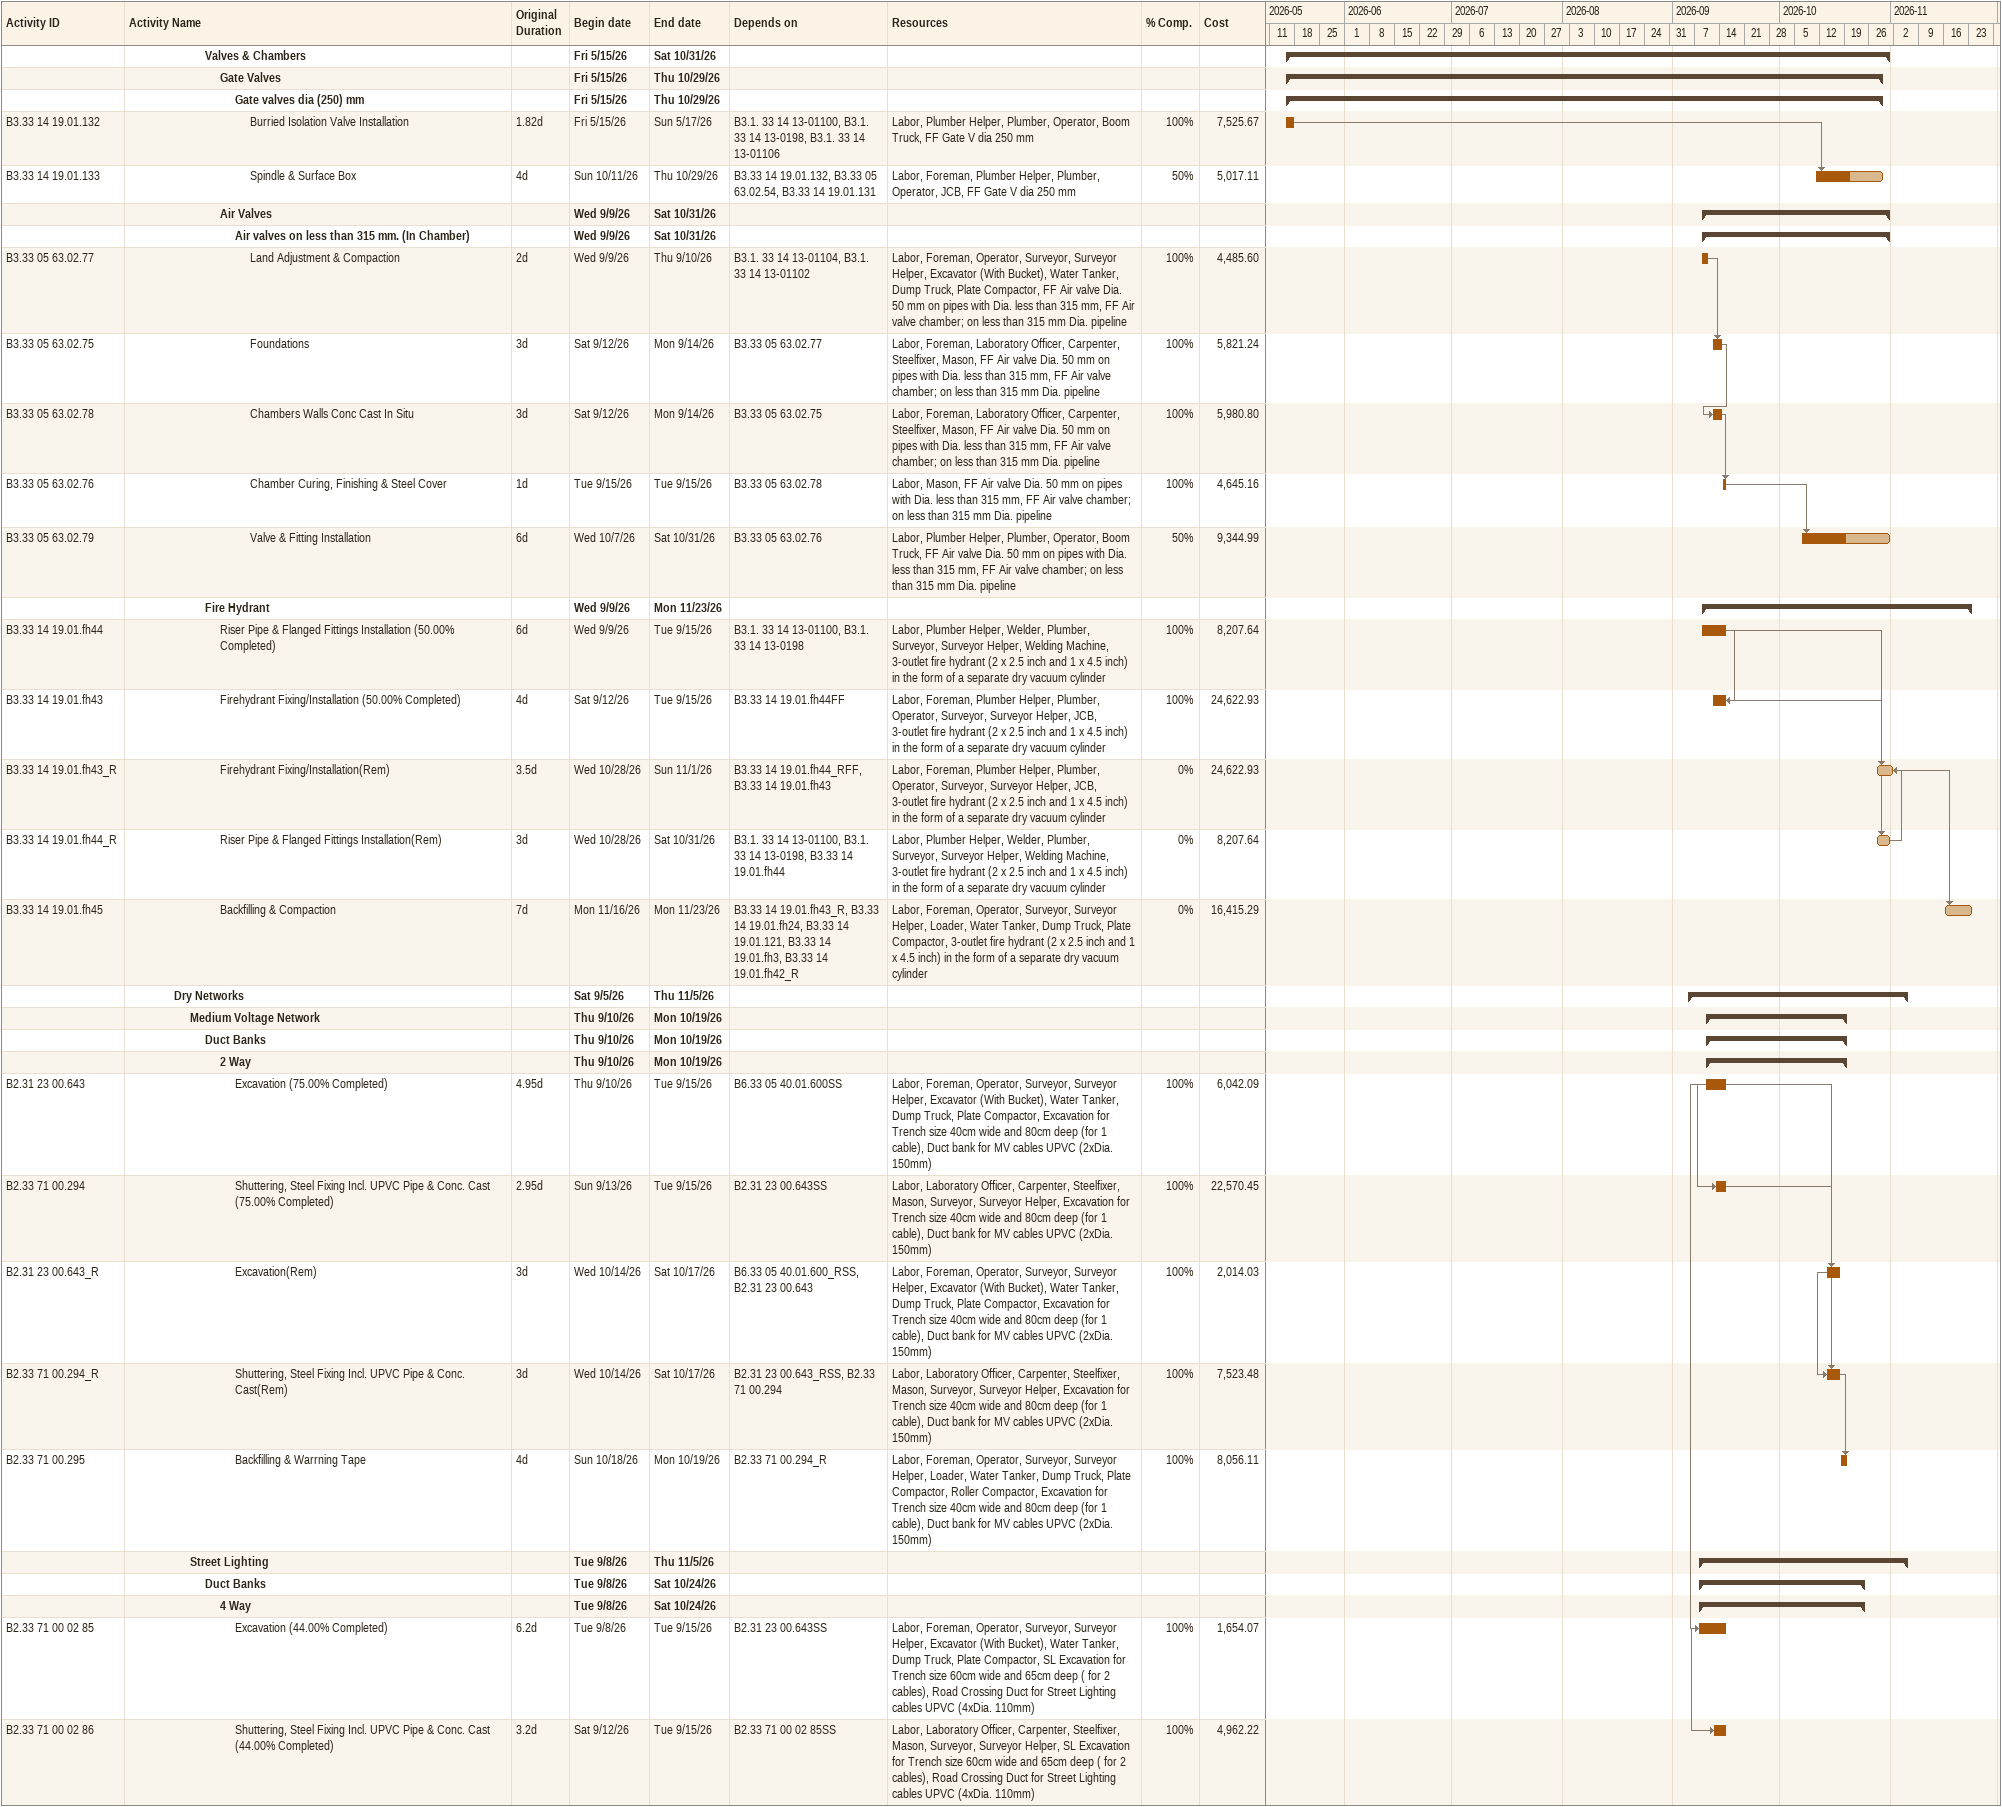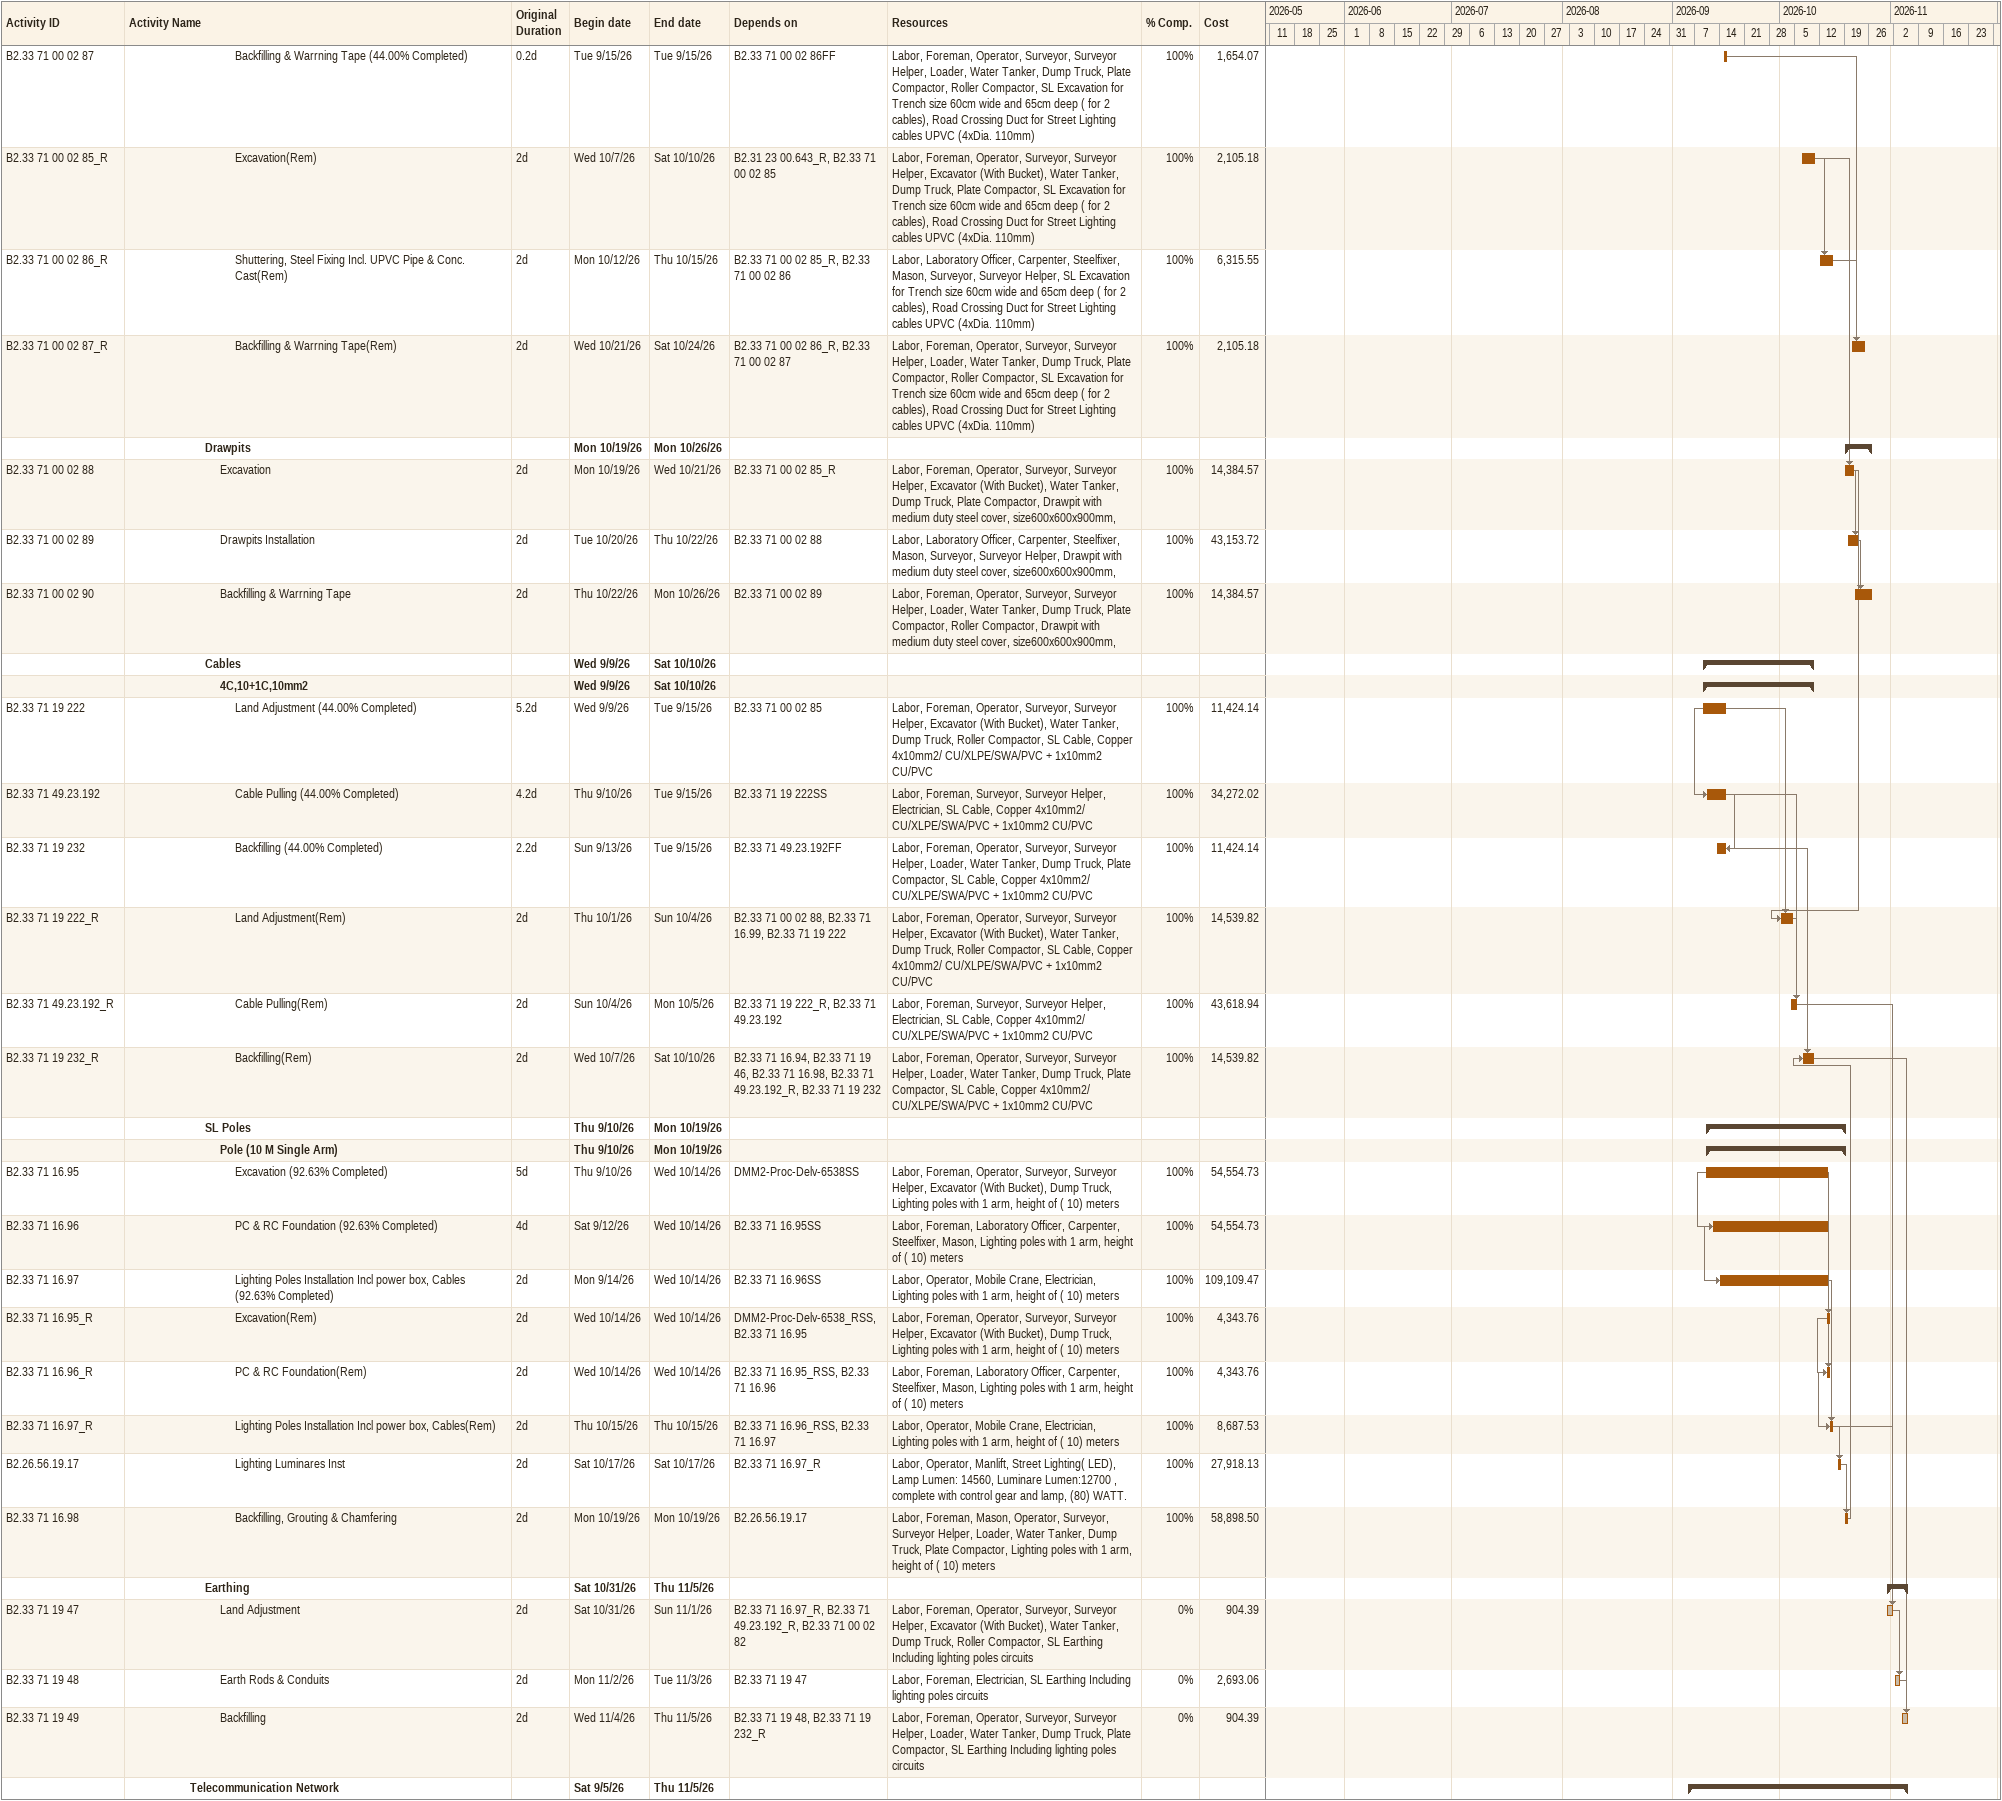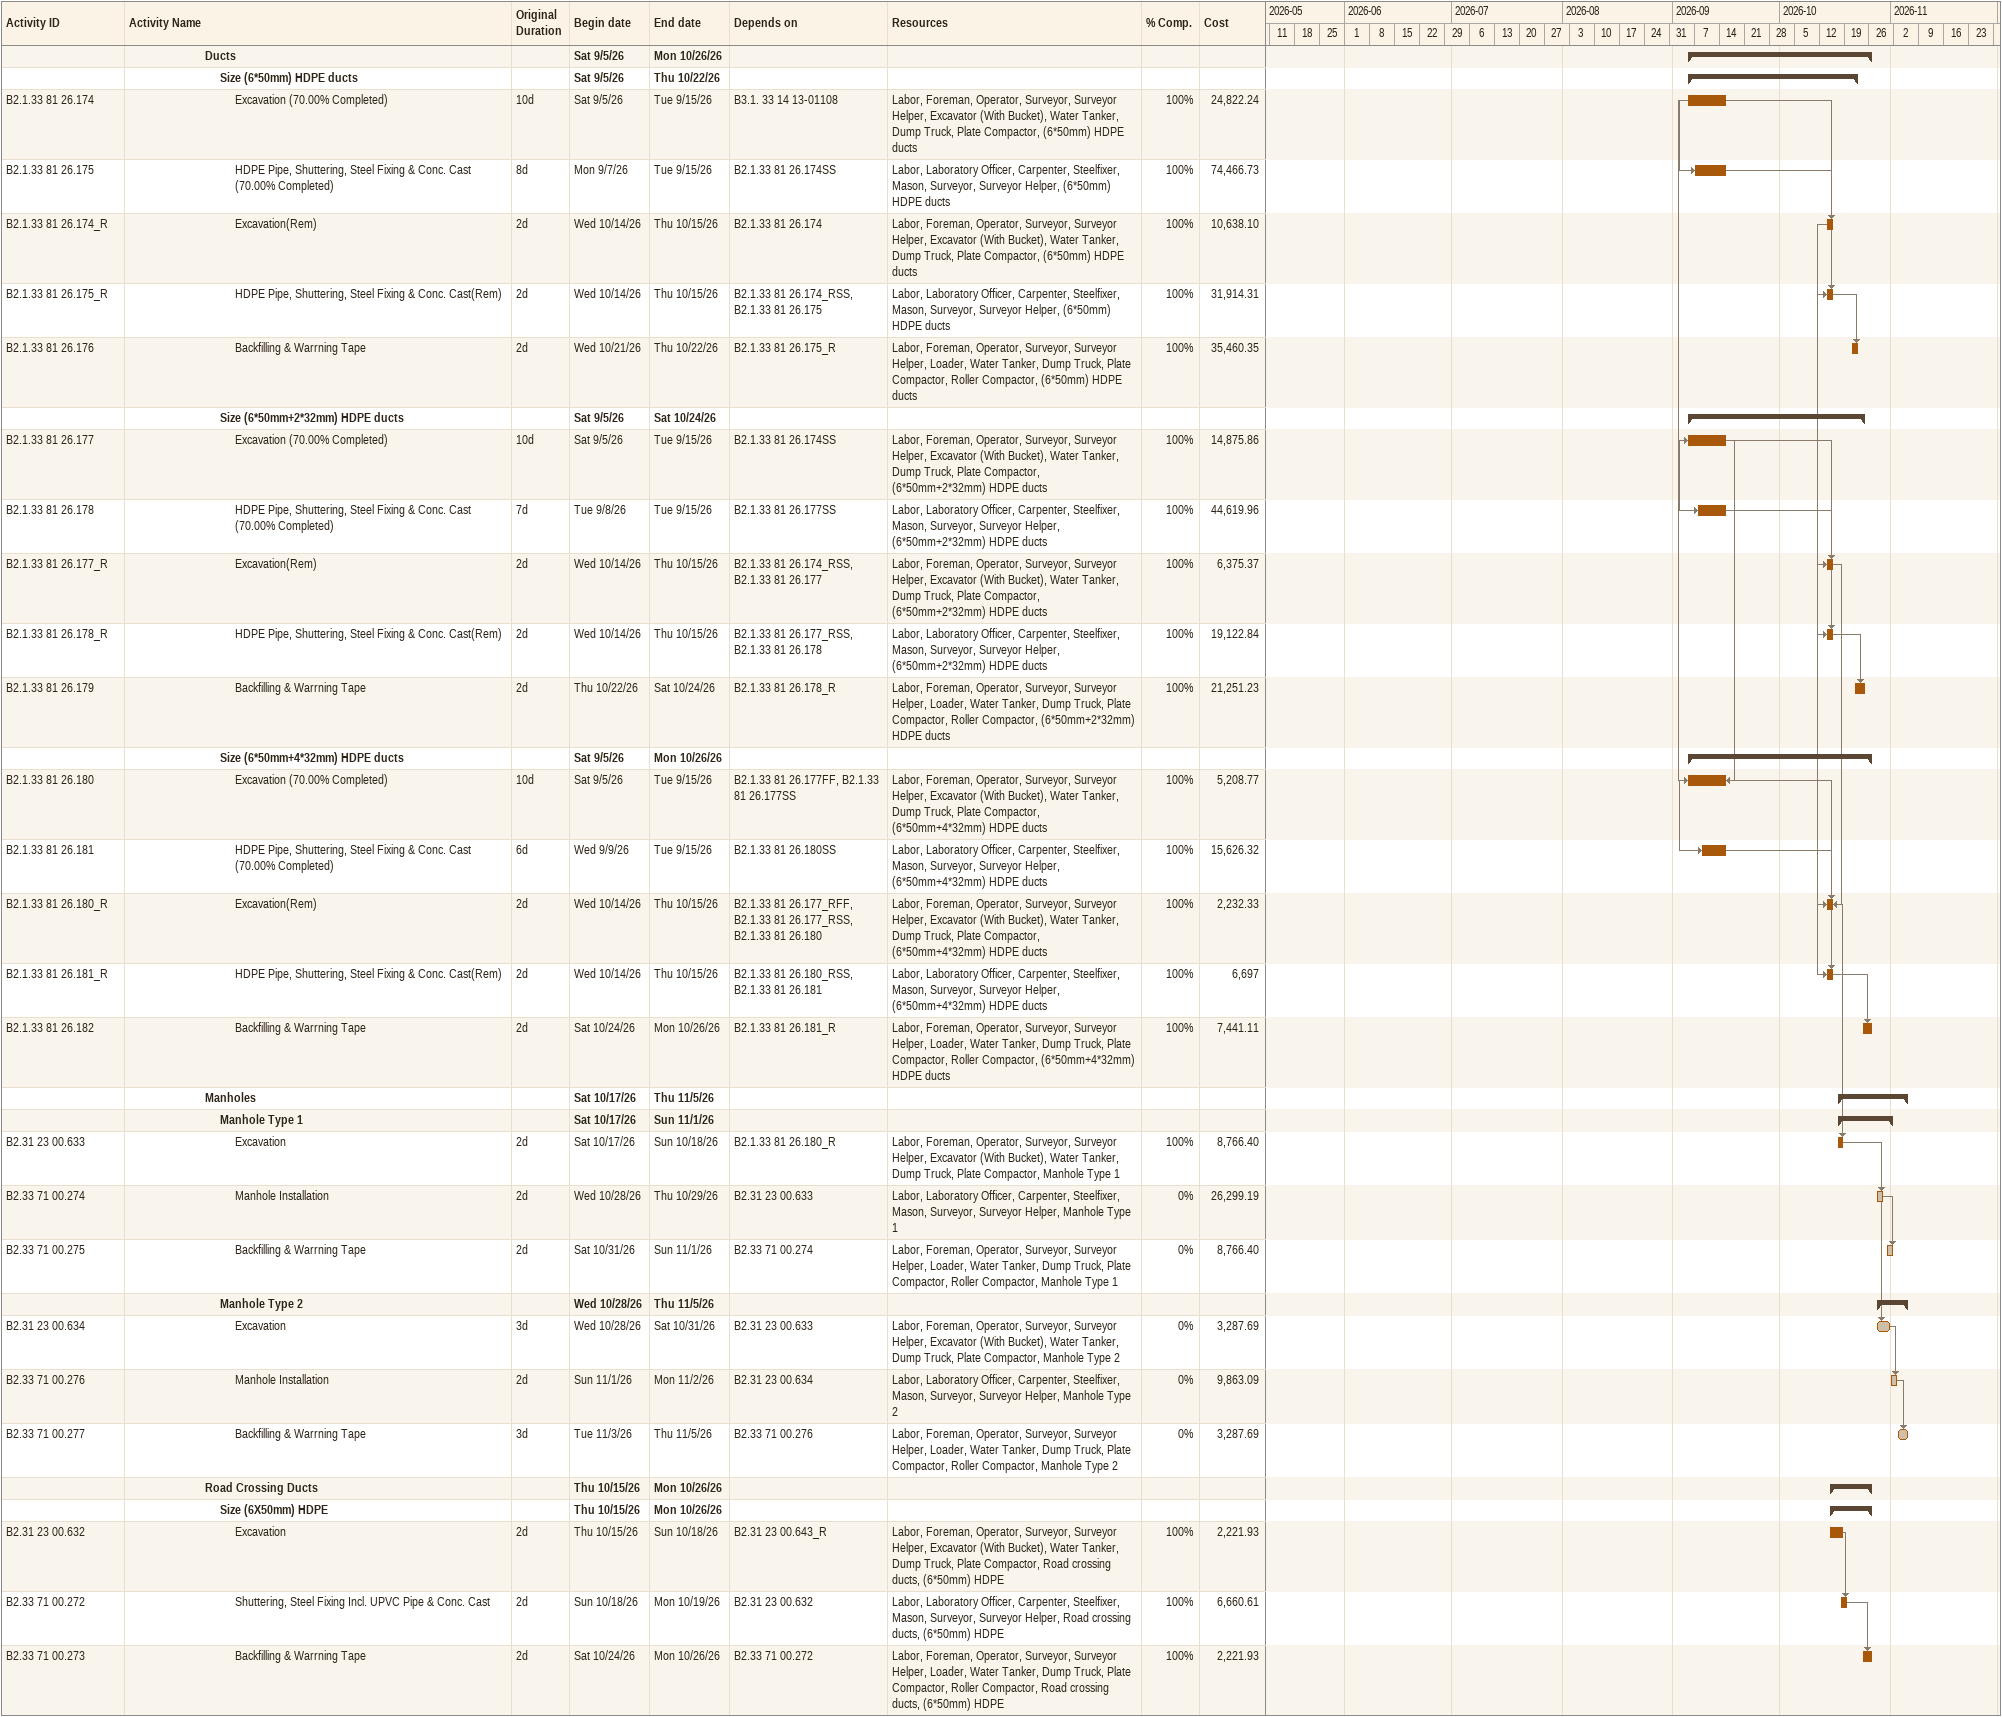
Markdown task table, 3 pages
| ID | Level | Task | Original duration | Start | Finish | Predecessors | Resources | % complete | Cost |
|---|---|---|---|---|---|---|---|---|---|
|  | 6 | **Valves & Chambers** |  | 2026-05-15 | 2026-10-31 |  |  |  |  |
|  | 7 | **Gate Valves** |  | 2026-05-15 | 2026-10-29 |  |  |  |  |
|  | 8 | **Gate valves dia (250) mm** |  | 2026-05-15 | 2026-10-29 |  |  |  |  |
| B3.33 14 19.01.132 | 9 | Burried Isolation Valve Installation | 1.82d | 2026-05-15 | 2026-05-17 | B3.1. 33 14 13-01100, B3.1. 33 14 13-0198, B3.1. 33 14 13-01106 | Labor, Plumber Helper, Plumber, Operator, Boom Truck, FF Gate V dia 250 mm | 100 | 7525.67 |
| B3.33 14 19.01.133 | 9 | Spindle & Surface Box | 4d | 2026-10-11 | 2026-10-29 | B3.33 14 19.01.132, B3.33 05 63.02.54, B3.33 14 19.01.131 | Labor, Foreman, Plumber Helper, Plumber, Operator, JCB, FF Gate V dia 250 mm | 50 | 5017.11 |
|  | 7 | **Air Valves** |  | 2026-09-09 | 2026-10-31 |  |  |  |  |
|  | 8 | **Air valves on less than 315 mm. (In Chamber)** |  | 2026-09-09 | 2026-10-31 |  |  |  |  |
| B3.33 05 63.02.77 | 9 | Land Adjustment & Compaction | 2d | 2026-09-09 | 2026-09-10 | B3.1. 33 14 13-01104, B3.1. 33 14 13-01102 | Labor, Foreman, Operator, Surveyor, Surveyor Helper, Excavator (With Bucket), Water Tanker, Dump Truck, Plate Compactor, FF Air valve Dia. 50 mm on pipes with Dia. less than 315 mm, FF Air valve chamber; on less than 315 mm Dia. pipeline | 100 | 4485.60 |
| B3.33 05 63.02.75 | 9 | Foundations | 3d | 2026-09-12 | 2026-09-14 | B3.33 05 63.02.77 | Labor, Foreman, Laboratory Officer, Carpenter, Steelfixer, Mason, FF Air valve Dia. 50 mm on pipes with Dia. less than 315 mm, FF Air valve chamber; on less than 315 mm Dia. pipeline | 100 | 5821.24 |
| B3.33 05 63.02.78 | 9 | Chambers Walls Conc Cast In Situ | 3d | 2026-09-12 | 2026-09-14 | B3.33 05 63.02.75 | Labor, Foreman, Laboratory Officer, Carpenter, Steelfixer, Mason, FF Air valve Dia. 50 mm on pipes with Dia. less than 315 mm, FF Air valve chamber; on less than 315 mm Dia. pipeline | 100 | 5980.80 |
| B3.33 05 63.02.76 | 9 | Chamber Curing, Finishing & Steel Cover | 1d | 2026-09-15 | 2026-09-15 | B3.33 05 63.02.78 | Labor, Mason, FF Air valve Dia. 50 mm on pipes with Dia. less than 315 mm, FF Air valve chamber; on less than 315 mm Dia. pipeline | 100 | 4645.16 |
| B3.33 05 63.02.79 | 9 | Valve & Fitting Installation | 6d | 2026-10-07 | 2026-10-31 | B3.33 05 63.02.76 | Labor, Plumber Helper, Plumber, Operator, Boom Truck, FF Air valve Dia. 50 mm on pipes with Dia. less than 315 mm, FF Air valve chamber; on less than 315 mm Dia. pipeline | 50 | 9344.99 |
|  | 6 | **Fire Hydrant** |  | 2026-09-09 | 2026-11-23 |  |  |  |  |
| B3.33 14 19.01.fh44 | 7 | Riser Pipe & Flanged Fittings Installation (50.00% Completed) | 6d | 2026-09-09 | 2026-09-15 | B3.1. 33 14 13-01100, B3.1. 33 14 13-0198 | Labor, Plumber Helper, Welder, Plumber, Surveyor, Surveyor Helper, Welding Machine, 3-outlet fire hydrant (2 x 2.5 inch and 1 x 4.5 inch) in the form of a separate dry vacuum cylinder | 100 | 8207.64 |
| B3.33 14 19.01.fh43 | 7 | Firehydrant Fixing/Installation (50.00% Completed) | 4d | 2026-09-12 | 2026-09-15 | B3.33 14 19.01.fh44FF | Labor, Foreman, Plumber Helper, Plumber, Operator, Surveyor, Surveyor Helper, JCB, 3-outlet fire hydrant (2 x 2.5 inch and 1 x 4.5 inch) in the form of a separate dry vacuum cylinder | 100 | 24622.93 |
| B3.33 14 19.01.fh43_R | 7 | Firehydrant Fixing/Installation(Rem) | 3.5d | 2026-10-28 | 2026-11-01 | B3.33 14 19.01.fh44_RFF, B3.33 14 19.01.fh43 | Labor, Foreman, Plumber Helper, Plumber, Operator, Surveyor, Surveyor Helper, JCB, 3-outlet fire hydrant (2 x 2.5 inch and 1 x 4.5 inch) in the form of a separate dry vacuum cylinder | 0 | 24622.93 |
| B3.33 14 19.01.fh44_R | 7 | Riser Pipe & Flanged Fittings Installation(Rem) | 3d | 2026-10-28 | 2026-10-31 | B3.1. 33 14 13-01100, B3.1. 33 14 13-0198, B3.33 14 19.01.fh44 | Labor, Plumber Helper, Welder, Plumber, Surveyor, Surveyor Helper, Welding Machine, 3-outlet fire hydrant (2 x 2.5 inch and 1 x 4.5 inch) in the form of a separate dry vacuum cylinder | 0 | 8207.64 |
| B3.33 14 19.01.fh45 | 7 | Backfilling & Compaction | 7d | 2026-11-16 | 2026-11-23 | B3.33 14 19.01.fh43_R, B3.33 14 19.01.fh24, B3.33 14 19.01.121, B3.33 14 19.01.fh3, B3.33 14 19.01.fh42_R | Labor, Foreman, Operator, Surveyor, Surveyor Helper, Loader, Water Tanker, Dump Truck, Plate Compactor, 3-outlet fire hydrant (2 x 2.5 inch and 1 x 4.5 inch) in the form of a separate dry vacuum cylinder | 0 | 16415.29 |
|  | 4 | **Dry Networks** |  | 2026-09-05 | 2026-11-05 |  |  |  |  |
|  | 5 | **Medium Voltage Network** |  | 2026-09-10 | 2026-10-19 |  |  |  |  |
|  | 6 | **Duct Banks** |  | 2026-09-10 | 2026-10-19 |  |  |  |  |
|  | 7 | **2 Way** |  | 2026-09-10 | 2026-10-19 |  |  |  |  |
| B2.31 23 00.643 | 8 | Excavation (75.00% Completed) | 4.95d | 2026-09-10 | 2026-09-15 | B6.33 05 40.01.600SS | Labor, Foreman, Operator, Surveyor, Surveyor Helper, Excavator (With Bucket), Water Tanker, Dump Truck, Plate Compactor, Excavation for Trench size 40cm wide and 80cm deep (for 1 cable), Duct bank for MV cables UPVC (2xDia. 150mm) | 100 | 6042.09 |
| B2.33 71 00.294 | 8 | Shuttering, Steel Fixing Incl. UPVC Pipe & Conc. Cast (75.00% Completed) | 2.95d | 2026-09-13 | 2026-09-15 | B2.31 23 00.643SS | Labor, Laboratory Officer, Carpenter, Steelfixer, Mason, Surveyor, Surveyor Helper, Excavation for Trench size 40cm wide and 80cm deep (for 1 cable), Duct bank for MV cables UPVC (2xDia. 150mm) | 100 | 22570.45 |
| B2.31 23 00.643_R | 8 | Excavation(Rem) | 3d | 2026-10-14 | 2026-10-17 | B6.33 05 40.01.600_RSS, B2.31 23 00.643 | Labor, Foreman, Operator, Surveyor, Surveyor Helper, Excavator (With Bucket), Water Tanker, Dump Truck, Plate Compactor, Excavation for Trench size 40cm wide and 80cm deep (for 1 cable), Duct bank for MV cables UPVC (2xDia. 150mm) | 100 | 2014.03 |
| B2.33 71 00.294_R | 8 | Shuttering, Steel Fixing Incl. UPVC Pipe & Conc. Cast(Rem) | 3d | 2026-10-14 | 2026-10-17 | B2.31 23 00.643_RSS, B2.33 71 00.294 | Labor, Laboratory Officer, Carpenter, Steelfixer, Mason, Surveyor, Surveyor Helper, Excavation for Trench size 40cm wide and 80cm deep (for 1 cable), Duct bank for MV cables UPVC (2xDia. 150mm) | 100 | 7523.48 |
| B2.33 71 00.295 | 8 | Backfilling & Warrning Tape | 4d | 2026-10-18 | 2026-10-19 | B2.33 71 00.294_R | Labor, Foreman, Operator, Surveyor, Surveyor Helper, Loader, Water Tanker, Dump Truck, Plate Compactor, Roller Compactor, Excavation for Trench size 40cm wide and 80cm deep (for 1 cable), Duct bank for MV cables UPVC (2xDia. 150mm) | 100 | 8056.11 |
|  | 5 | **Street Lighting** |  | 2026-09-08 | 2026-11-05 |  |  |  |  |
|  | 6 | **Duct Banks** |  | 2026-09-08 | 2026-10-24 |  |  |  |  |
|  | 7 | **4 Way** |  | 2026-09-08 | 2026-10-24 |  |  |  |  |
| B2.33 71 00 02 85 | 8 | Excavation (44.00% Completed) | 6.2d | 2026-09-08 | 2026-09-15 | B2.31 23 00.643SS | Labor, Foreman, Operator, Surveyor, Surveyor Helper, Excavator (With Bucket), Water Tanker, Dump Truck, Plate Compactor, SL Excavation for Trench size 60cm wide and 65cm deep ( for 2 cables), Road Crossing Duct for Street Lighting cables UPVC (4xDia. 110mm) | 100 | 1654.07 |
| B2.33 71 00 02 86 | 8 | Shuttering, Steel Fixing Incl. UPVC Pipe & Conc. Cast (44.00% Completed) | 3.2d | 2026-09-12 | 2026-09-15 | B2.33 71 00 02 85SS | Labor, Laboratory Officer, Carpenter, Steelfixer, Mason, Surveyor, Surveyor Helper, SL Excavation for Trench size 60cm wide and 65cm deep ( for 2 cables), Road Crossing Duct for Street Lighting cables UPVC (4xDia. 110mm) | 100 | 4962.22 |
| B2.33 71 00 02 87 | 8 | Backfilling & Warrning Tape (44.00% Completed) | 0.2d | 2026-09-15 | 2026-09-15 | B2.33 71 00 02 86FF | Labor, Foreman, Operator, Surveyor, Surveyor Helper, Loader, Water Tanker, Dump Truck, Plate Compactor, Roller Compactor, SL Excavation for Trench size 60cm wide and 65cm deep ( for 2 cables), Road Crossing Duct for Street Lighting cables UPVC (4xDia. 110mm) | 100 | 1654.07 |
| B2.33 71 00 02 85_R | 8 | Excavation(Rem) | 2d | 2026-10-07 | 2026-10-10 | B2.31 23 00.643_R, B2.33 71 00 02 85 | Labor, Foreman, Operator, Surveyor, Surveyor Helper, Excavator (With Bucket), Water Tanker, Dump Truck, Plate Compactor, SL Excavation for Trench size 60cm wide and 65cm deep ( for 2 cables), Road Crossing Duct for Street Lighting cables UPVC (4xDia. 110mm) | 100 | 2105.18 |
| B2.33 71 00 02 86_R | 8 | Shuttering, Steel Fixing Incl. UPVC Pipe & Conc. Cast(Rem) | 2d | 2026-10-12 | 2026-10-15 | B2.33 71 00 02 85_R, B2.33 71 00 02 86 | Labor, Laboratory Officer, Carpenter, Steelfixer, Mason, Surveyor, Surveyor Helper, SL Excavation for Trench size 60cm wide and 65cm deep ( for 2 cables), Road Crossing Duct for Street Lighting cables UPVC (4xDia. 110mm) | 100 | 6315.55 |
| B2.33 71 00 02 87_R | 8 | Backfilling & Warrning Tape(Rem) | 2d | 2026-10-21 | 2026-10-24 | B2.33 71 00 02 86_R, B2.33 71 00 02 87 | Labor, Foreman, Operator, Surveyor, Surveyor Helper, Loader, Water Tanker, Dump Truck, Plate Compactor, Roller Compactor, SL Excavation for Trench size 60cm wide and 65cm deep ( for 2 cables), Road Crossing Duct for Street Lighting cables UPVC (4xDia. 110mm) | 100 | 2105.18 |
|  | 6 | **Drawpits** |  | 2026-10-19 | 2026-10-26 |  |  |  |  |
| B2.33 71 00 02 88 | 7 | Excavation | 2d | 2026-10-19 | 2026-10-21 | B2.33 71 00 02 85_R | Labor, Foreman, Operator, Surveyor, Surveyor Helper, Excavator (With Bucket), Water Tanker, Dump Truck, Plate Compactor, Drawpit with medium duty steel cover, size600x600x900mm, | 100 | 14384.57 |
| B2.33 71 00 02 89 | 7 | Drawpits Installation | 2d | 2026-10-20 | 2026-10-22 | B2.33 71 00 02 88 | Labor, Laboratory Officer, Carpenter, Steelfixer, Mason, Surveyor, Surveyor Helper, Drawpit with medium duty steel cover, size600x600x900mm, | 100 | 43153.72 |
| B2.33 71 00 02 90 | 7 | Backfilling & Warrning Tape | 2d | 2026-10-22 | 2026-10-26 | B2.33 71 00 02 89 | Labor, Foreman, Operator, Surveyor, Surveyor Helper, Loader, Water Tanker, Dump Truck, Plate Compactor, Roller Compactor, Drawpit with medium duty steel cover, size600x600x900mm, | 100 | 14384.57 |
|  | 6 | **Cables** |  | 2026-09-09 | 2026-10-10 |  |  |  |  |
|  | 7 | **4C,10+1C,10mm2** |  | 2026-09-09 | 2026-10-10 |  |  |  |  |
| B2.33 71 19 222 | 8 | Land Adjustment (44.00% Completed) | 5.2d | 2026-09-09 | 2026-09-15 | B2.33 71 00 02 85 | Labor, Foreman, Operator, Surveyor, Surveyor Helper, Excavator (With Bucket), Water Tanker, Dump Truck, Roller Compactor, SL Cable, Copper 4x10mm2/ CU/XLPE/SWA/PVC + 1x10mm2 CU/PVC | 100 | 11424.14 |
| B2.33 71 49.23.192 | 8 | Cable Pulling (44.00% Completed) | 4.2d | 2026-09-10 | 2026-09-15 | B2.33 71 19 222SS | Labor, Foreman, Surveyor, Surveyor Helper, Electrician, SL Cable, Copper 4x10mm2/ CU/XLPE/SWA/PVC + 1x10mm2 CU/PVC | 100 | 34272.02 |
| B2.33 71 19 232 | 8 | Backfilling (44.00% Completed) | 2.2d | 2026-09-13 | 2026-09-15 | B2.33 71 49.23.192FF | Labor, Foreman, Operator, Surveyor, Surveyor Helper, Loader, Water Tanker, Dump Truck, Plate Compactor, SL Cable, Copper 4x10mm2/ CU/XLPE/SWA/PVC + 1x10mm2 CU/PVC | 100 | 11424.14 |
| B2.33 71 19 222_R | 8 | Land Adjustment(Rem) | 2d | 2026-10-01 | 2026-10-04 | B2.33 71 00 02 88, B2.33 71 16.99, B2.33 71 19 222 | Labor, Foreman, Operator, Surveyor, Surveyor Helper, Excavator (With Bucket), Water Tanker, Dump Truck, Roller Compactor, SL Cable, Copper 4x10mm2/ CU/XLPE/SWA/PVC + 1x10mm2 CU/PVC | 100 | 14539.82 |
| B2.33 71 49.23.192_R | 8 | Cable Pulling(Rem) | 2d | 2026-10-04 | 2026-10-05 | B2.33 71 19 222_R, B2.33 71 49.23.192 | Labor, Foreman, Surveyor, Surveyor Helper, Electrician, SL Cable, Copper 4x10mm2/ CU/XLPE/SWA/PVC + 1x10mm2 CU/PVC | 100 | 43618.94 |
| B2.33 71 19 232_R | 8 | Backfilling(Rem) | 2d | 2026-10-07 | 2026-10-10 | B2.33 71 16.94, B2.33 71 19 46, B2.33 71 16.98, B2.33 71 49.23.192_R, B2.33 71 19 232 | Labor, Foreman, Operator, Surveyor, Surveyor Helper, Loader, Water Tanker, Dump Truck, Plate Compactor, SL Cable, Copper 4x10mm2/ CU/XLPE/SWA/PVC + 1x10mm2 CU/PVC | 100 | 14539.82 |
|  | 6 | **SL Poles** |  | 2026-09-10 | 2026-10-19 |  |  |  |  |
|  | 7 | **Pole (10 M Single Arm)** |  | 2026-09-10 | 2026-10-19 |  |  |  |  |
| B2.33 71 16.95 | 8 | Excavation (92.63% Completed) | 5d | 2026-09-10 | 2026-10-14 | DMM2-Proc-Delv-6538SS | Labor, Foreman, Operator, Surveyor, Surveyor Helper, Excavator (With Bucket), Dump Truck, Lighting poles with 1 arm, height of ( 10) meters | 100 | 54554.73 |
| B2.33 71 16.96 | 8 | PC & RC Foundation (92.63% Completed) | 4d | 2026-09-12 | 2026-10-14 | B2.33 71 16.95SS | Labor, Foreman, Laboratory Officer, Carpenter, Steelfixer, Mason, Lighting poles with 1 arm, height of ( 10) meters | 100 | 54554.73 |
| B2.33 71 16.97 | 8 | Lighting Poles Installation Incl power box, Cables (92.63% Completed) | 2d | 2026-09-14 | 2026-10-14 | B2.33 71 16.96SS | Labor, Operator, Mobile Crane, Electrician, Lighting poles with 1 arm, height of ( 10) meters | 100 | 109109.47 |
| B2.33 71 16.95_R | 8 | Excavation(Rem) | 2d | 2026-10-14 | 2026-10-14 | DMM2-Proc-Delv-6538_RSS, B2.33 71 16.95 | Labor, Foreman, Operator, Surveyor, Surveyor Helper, Excavator (With Bucket), Dump Truck, Lighting poles with 1 arm, height of ( 10) meters | 100 | 4343.76 |
| B2.33 71 16.96_R | 8 | PC & RC Foundation(Rem) | 2d | 2026-10-14 | 2026-10-14 | B2.33 71 16.95_RSS, B2.33 71 16.96 | Labor, Foreman, Laboratory Officer, Carpenter, Steelfixer, Mason, Lighting poles with 1 arm, height of ( 10) meters | 100 | 4343.76 |
| B2.33 71 16.97_R | 8 | Lighting Poles Installation Incl power box, Cables(Rem) | 2d | 2026-10-15 | 2026-10-15 | B2.33 71 16.96_RSS, B2.33 71 16.97 | Labor, Operator, Mobile Crane, Electrician, Lighting poles with 1 arm, height of ( 10) meters | 100 | 8687.53 |
| B2.26.56.19.17 | 8 | Lighting Luminares Inst | 2d | 2026-10-17 | 2026-10-17 | B2.33 71 16.97_R | Labor, Operator, Manlift, Street Lighting( LED), Lamp Lumen: 14560, Luminare Lumen:12700 , complete with control gear and lamp, (80) WATT. | 100 | 27918.13 |
| B2.33 71 16.98 | 8 | Backfilling, Grouting & Chamfering | 2d | 2026-10-19 | 2026-10-19 | B2.26.56.19.17 | Labor, Foreman, Mason, Operator, Surveyor, Surveyor Helper, Loader, Water Tanker, Dump Truck, Plate Compactor, Lighting poles with 1 arm, height of ( 10) meters | 100 | 58898.50 |
|  | 6 | **Earthing** |  | 2026-10-31 | 2026-11-05 |  |  |  |  |
| B2.33 71 19 47 | 7 | Land Adjustment | 2d | 2026-10-31 | 2026-11-01 | B2.33 71 16.97_R, B2.33 71 49.23.192_R, B2.33 71 00 02 82 | Labor, Foreman, Operator, Surveyor, Surveyor Helper, Excavator (With Bucket), Water Tanker, Dump Truck, Roller Compactor, SL Earthing Including lighting poles circuits | 0 | 904.39 |
| B2.33 71 19 48 | 7 | Earth Rods & Conduits | 2d | 2026-11-02 | 2026-11-03 | B2.33 71 19 47 | Labor, Foreman, Electrician, SL Earthing Including lighting poles circuits | 0 | 2693.06 |
| B2.33 71 19 49 | 7 | Backfilling | 2d | 2026-11-04 | 2026-11-05 | B2.33 71 19 48, B2.33 71 19 232_R | Labor, Foreman, Operator, Surveyor, Surveyor Helper, Loader, Water Tanker, Dump Truck, Plate Compactor, SL Earthing Including lighting poles circuits | 0 | 904.39 |
|  | 5 | **Telecommunication Network** |  | 2026-09-05 | 2026-11-05 |  |  |  |  |
|  | 6 | **Ducts** |  | 2026-09-05 | 2026-10-26 |  |  |  |  |
|  | 7 | **Size (6*50mm) HDPE ducts** |  | 2026-09-05 | 2026-10-22 |  |  |  |  |
| B2.1.33 81 26.174 | 8 | Excavation (70.00% Completed) | 10d | 2026-09-05 | 2026-09-15 | B3.1. 33 14 13-01108 | Labor, Foreman, Operator, Surveyor, Surveyor Helper, Excavator (With Bucket), Water Tanker, Dump Truck, Plate Compactor, (6*50mm) HDPE ducts | 100 | 24822.24 |
| B2.1.33 81 26.175 | 8 | HDPE Pipe, Shuttering, Steel Fixing & Conc. Cast (70.00% Completed) | 8d | 2026-09-07 | 2026-09-15 | B2.1.33 81 26.174SS | Labor, Laboratory Officer, Carpenter, Steelfixer, Mason, Surveyor, Surveyor Helper, (6*50mm) HDPE ducts | 100 | 74466.73 |
| B2.1.33 81 26.174_R | 8 | Excavation(Rem) | 2d | 2026-10-14 | 2026-10-15 | B2.1.33 81 26.174 | Labor, Foreman, Operator, Surveyor, Surveyor Helper, Excavator (With Bucket), Water Tanker, Dump Truck, Plate Compactor, (6*50mm) HDPE ducts | 100 | 10638.10 |
| B2.1.33 81 26.175_R | 8 | HDPE Pipe, Shuttering, Steel Fixing & Conc. Cast(Rem) | 2d | 2026-10-14 | 2026-10-15 | B2.1.33 81 26.174_RSS, B2.1.33 81 26.175 | Labor, Laboratory Officer, Carpenter, Steelfixer, Mason, Surveyor, Surveyor Helper, (6*50mm) HDPE ducts | 100 | 31914.31 |
| B2.1.33 81 26.176 | 8 | Backfilling & Warrning Tape | 2d | 2026-10-21 | 2026-10-22 | B2.1.33 81 26.175_R | Labor, Foreman, Operator, Surveyor, Surveyor Helper, Loader, Water Tanker, Dump Truck, Plate Compactor, Roller Compactor, (6*50mm) HDPE ducts | 100 | 35460.35 |
|  | 7 | **Size (6*50mm+2*32mm) HDPE ducts** |  | 2026-09-05 | 2026-10-24 |  |  |  |  |
| B2.1.33 81 26.177 | 8 | Excavation (70.00% Completed) | 10d | 2026-09-05 | 2026-09-15 | B2.1.33 81 26.174SS | Labor, Foreman, Operator, Surveyor, Surveyor Helper, Excavator (With Bucket), Water Tanker, Dump Truck, Plate Compactor, (6*50mm+2*32mm) HDPE ducts | 100 | 14875.86 |
| B2.1.33 81 26.178 | 8 | HDPE Pipe, Shuttering, Steel Fixing & Conc. Cast (70.00% Completed) | 7d | 2026-09-08 | 2026-09-15 | B2.1.33 81 26.177SS | Labor, Laboratory Officer, Carpenter, Steelfixer, Mason, Surveyor, Surveyor Helper, (6*50mm+2*32mm) HDPE ducts | 100 | 44619.96 |
| B2.1.33 81 26.177_R | 8 | Excavation(Rem) | 2d | 2026-10-14 | 2026-10-15 | B2.1.33 81 26.174_RSS, B2.1.33 81 26.177 | Labor, Foreman, Operator, Surveyor, Surveyor Helper, Excavator (With Bucket), Water Tanker, Dump Truck, Plate Compactor, (6*50mm+2*32mm) HDPE ducts | 100 | 6375.37 |
| B2.1.33 81 26.178_R | 8 | HDPE Pipe, Shuttering, Steel Fixing & Conc. Cast(Rem) | 2d | 2026-10-14 | 2026-10-15 | B2.1.33 81 26.177_RSS, B2.1.33 81 26.178 | Labor, Laboratory Officer, Carpenter, Steelfixer, Mason, Surveyor, Surveyor Helper, (6*50mm+2*32mm) HDPE ducts | 100 | 19122.84 |
| B2.1.33 81 26.179 | 8 | Backfilling & Warrning Tape | 2d | 2026-10-22 | 2026-10-24 | B2.1.33 81 26.178_R | Labor, Foreman, Operator, Surveyor, Surveyor Helper, Loader, Water Tanker, Dump Truck, Plate Compactor, Roller Compactor, (6*50mm+2*32mm) HDPE ducts | 100 | 21251.23 |
|  | 7 | **Size (6*50mm+4*32mm) HDPE ducts** |  | 2026-09-05 | 2026-10-26 |  |  |  |  |
| B2.1.33 81 26.180 | 8 | Excavation (70.00% Completed) | 10d | 2026-09-05 | 2026-09-15 | B2.1.33 81 26.177FF, B2.1.33 81 26.177SS | Labor, Foreman, Operator, Surveyor, Surveyor Helper, Excavator (With Bucket), Water Tanker, Dump Truck, Plate Compactor, (6*50mm+4*32mm) HDPE ducts | 100 | 5208.77 |
| B2.1.33 81 26.181 | 8 | HDPE Pipe, Shuttering, Steel Fixing & Conc. Cast (70.00% Completed) | 6d | 2026-09-09 | 2026-09-15 | B2.1.33 81 26.180SS | Labor, Laboratory Officer, Carpenter, Steelfixer, Mason, Surveyor, Surveyor Helper, (6*50mm+4*32mm) HDPE ducts | 100 | 15626.32 |
| B2.1.33 81 26.180_R | 8 | Excavation(Rem) | 2d | 2026-10-14 | 2026-10-15 | B2.1.33 81 26.177_RFF, B2.1.33 81 26.177_RSS, B2.1.33 81 26.180 | Labor, Foreman, Operator, Surveyor, Surveyor Helper, Excavator (With Bucket), Water Tanker, Dump Truck, Plate Compactor, (6*50mm+4*32mm) HDPE ducts | 100 | 2232.33 |
| B2.1.33 81 26.181_R | 8 | HDPE Pipe, Shuttering, Steel Fixing & Conc. Cast(Rem) | 2d | 2026-10-14 | 2026-10-15 | B2.1.33 81 26.180_RSS, B2.1.33 81 26.181 | Labor, Laboratory Officer, Carpenter, Steelfixer, Mason, Surveyor, Surveyor Helper, (6*50mm+4*32mm) HDPE ducts | 100 | 6697 |
| B2.1.33 81 26.182 | 8 | Backfilling & Warrning Tape | 2d | 2026-10-24 | 2026-10-26 | B2.1.33 81 26.181_R | Labor, Foreman, Operator, Surveyor, Surveyor Helper, Loader, Water Tanker, Dump Truck, Plate Compactor, Roller Compactor, (6*50mm+4*32mm) HDPE ducts | 100 | 7441.11 |
|  | 6 | **Manholes** |  | 2026-10-17 | 2026-11-05 |  |  |  |  |
|  | 7 | **Manhole Type 1** |  | 2026-10-17 | 2026-11-01 |  |  |  |  |
| B2.31 23 00.633 | 8 | Excavation | 2d | 2026-10-17 | 2026-10-18 | B2.1.33 81 26.180_R | Labor, Foreman, Operator, Surveyor, Surveyor Helper, Excavator (With Bucket), Water Tanker, Dump Truck, Plate Compactor, Manhole Type 1 | 100 | 8766.40 |
| B2.33 71 00.274 | 8 | Manhole Installation | 2d | 2026-10-28 | 2026-10-29 | B2.31 23 00.633 | Labor, Laboratory Officer, Carpenter, Steelfixer, Mason, Surveyor, Surveyor Helper, Manhole Type 1 | 0 | 26299.19 |
| B2.33 71 00.275 | 8 | Backfilling & Warrning Tape | 2d | 2026-10-31 | 2026-11-01 | B2.33 71 00.274 | Labor, Foreman, Operator, Surveyor, Surveyor Helper, Loader, Water Tanker, Dump Truck, Plate Compactor, Roller Compactor, Manhole Type 1 | 0 | 8766.40 |
|  | 7 | **Manhole Type 2** |  | 2026-10-28 | 2026-11-05 |  |  |  |  |
| B2.31 23 00.634 | 8 | Excavation | 3d | 2026-10-28 | 2026-10-31 | B2.31 23 00.633 | Labor, Foreman, Operator, Surveyor, Surveyor Helper, Excavator (With Bucket), Water Tanker, Dump Truck, Plate Compactor, Manhole Type 2 | 0 | 3287.69 |
| B2.33 71 00.276 | 8 | Manhole Installation | 2d | 2026-11-01 | 2026-11-02 | B2.31 23 00.634 | Labor, Laboratory Officer, Carpenter, Steelfixer, Mason, Surveyor, Surveyor Helper, Manhole Type 2 | 0 | 9863.09 |
| B2.33 71 00.277 | 8 | Backfilling & Warrning Tape | 3d | 2026-11-03 | 2026-11-05 | B2.33 71 00.276 | Labor, Foreman, Operator, Surveyor, Surveyor Helper, Loader, Water Tanker, Dump Truck, Plate Compactor, Roller Compactor, Manhole Type 2 | 0 | 3287.69 |
|  | 6 | **Road Crossing Ducts** |  | 2026-10-15 | 2026-10-26 |  |  |  |  |
|  | 7 | **Size (6X50mm) HDPE** |  | 2026-10-15 | 2026-10-26 |  |  |  |  |
| B2.31 23 00.632 | 8 | Excavation | 2d | 2026-10-15 | 2026-10-18 | B2.31 23 00.643_R | Labor, Foreman, Operator, Surveyor, Surveyor Helper, Excavator (With Bucket), Water Tanker, Dump Truck, Plate Compactor, Road crossing ducts, (6*50mm) HDPE | 100 | 2221.93 |
| B2.33 71 00.272 | 8 | Shuttering, Steel Fixing Incl. UPVC Pipe & Conc. Cast | 2d | 2026-10-18 | 2026-10-19 | B2.31 23 00.632 | Labor, Laboratory Officer, Carpenter, Steelfixer, Mason, Surveyor, Surveyor Helper, Road crossing ducts, (6*50mm) HDPE | 100 | 6660.61 |
| B2.33 71 00.273 | 8 | Backfilling & Warrning Tape | 2d | 2026-10-24 | 2026-10-26 | B2.33 71 00.272 | Labor, Foreman, Operator, Surveyor, Surveyor Helper, Loader, Water Tanker, Dump Truck, Plate Compactor, Roller Compactor, Road crossing ducts, (6*50mm) HDPE | 100 | 2221.93 |
